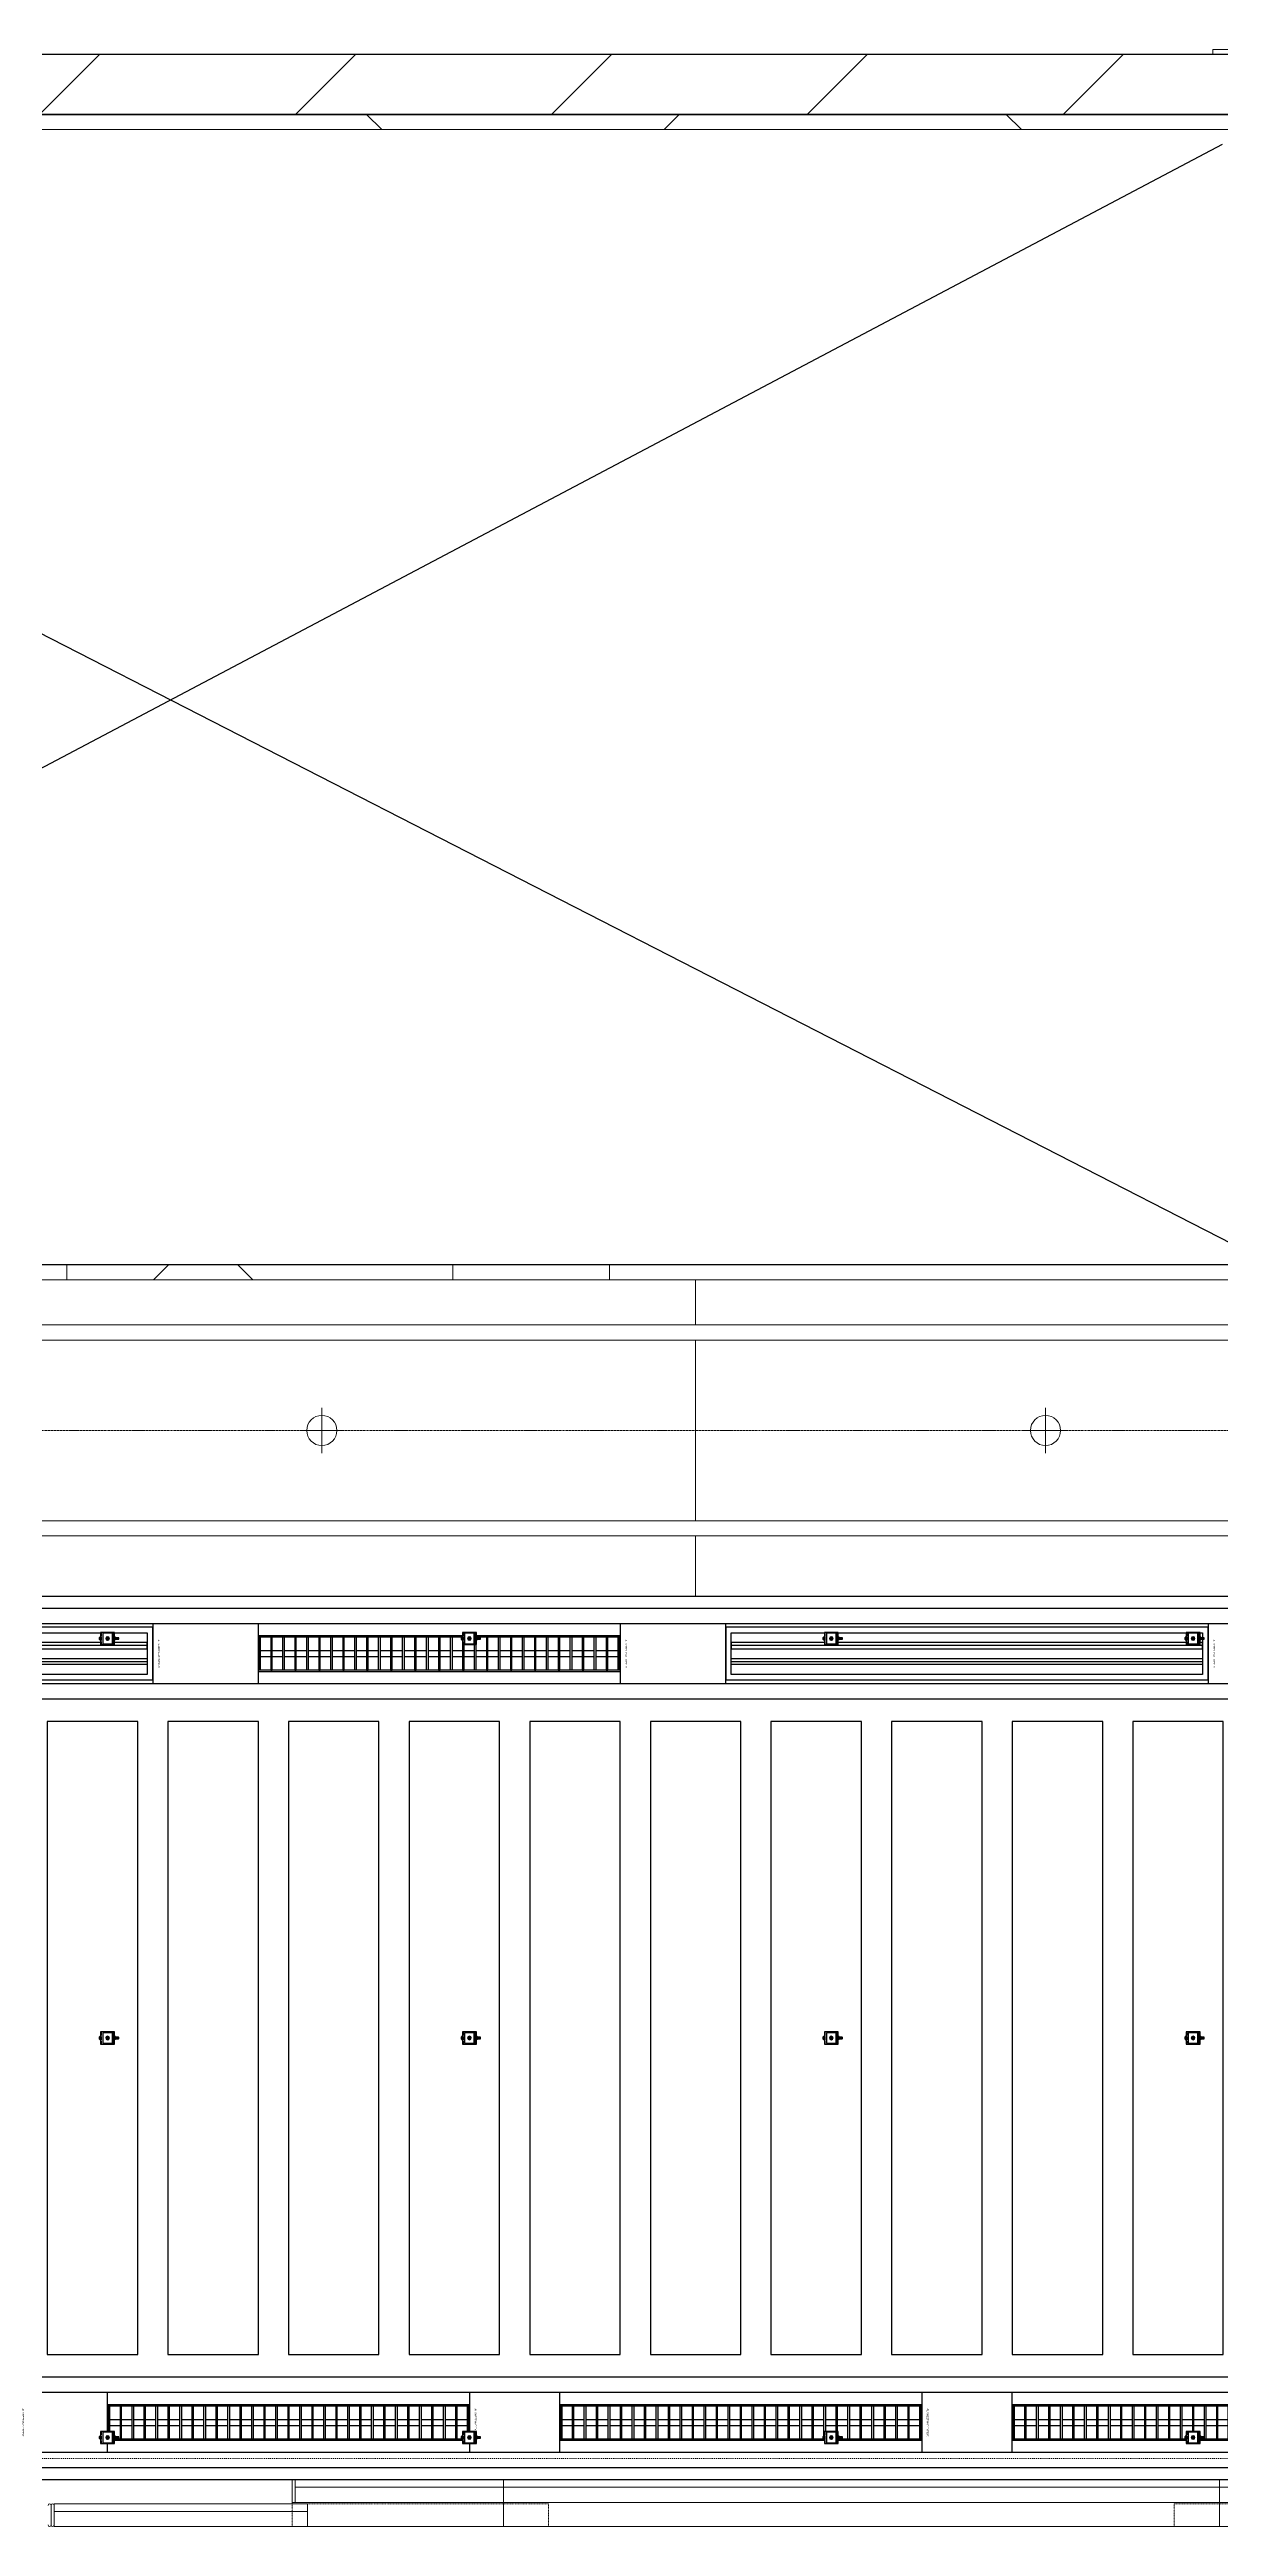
# Model space of a CAD drawing. Header units: millimetres. Extents: x -962357 to -591296, y -195428 to 59420.
# Drawn here: x -798123 to -794239, y -55 to 8160 of the extents above; entities that cross this region are included whole.
import ezdxf
from ezdxf.enums import TextEntityAlignment as Align

# ---------------------------------------------------------------- set-up
doc = ezdxf.new("R2010")
doc.units = ezdxf.units.MM
for name, pattern in [('ACAD_ISO02W100', [15, 12, -3]), ('DASH', [6.35, 3.175, -3.175]), ('DPA_Grid _ Level 100', [10, 5.5, -1.6, 1.3, -1.6]), ('DPA_Hidden 500', [1.4, 0.8, -0.6])]:
    doc.linetypes.add(name, pattern=pattern)
for name, color, linetype in [('000 - CSD_PL_001 - ASCESSORIES', 251, 'Continuous'), ('000 - H A T C H', 8, 'Continuous'), ('000 - WIPEOUT', 250, 'Continuous'), ('001 - ASCESSORIES', 251, 'Continuous'), ('008 - LIGHTING', 1, 'Continuous'), ('A04_TUBE SERIES', 2, 'Continuous'), ('A11_ALU.SOLID SHEET', 2, 'Continuous')]:
    doc.layers.add(name, color=color, linetype=linetype)
for name, color, linetype, lineweight in [('_ _ A-DETL-OPENING', 1, 'Continuous', 25), ('A-CLNG', 2, 'Continuous', 9), ('A-CLNG-PATT', 2, 'Continuous', 9), ('A-DETL', 1, 'Continuous', 25), ('A-DETL-GENF', 2, 'Continuous', 9), ('A-FLOR-E', 2, 'Continuous', 9), ('A-GENM', 1, 'Continuous', 9), ('A-GENM-HDLN', 2, 'DPA_Hidden 500', 9), ('A-GLAZ-CURT', 2, 'Continuous', 9), ('A-WALL', 5, 'Continuous', 9), ('A-WALL-FNSH', 2, 'Continuous', 9), ('A-WALL-PATT', 1, 'Continuous', 9), ('E-LITE-EQPM', 2, 'Continuous', 9), ('I-WALL-E', 2, 'Continuous', 9), ('Q-SPCQ', 2, 'Continuous', 9), ('Q-SPCQ-HDLN', 2, 'DASH', 9), ('S-GRID', 251, 'Continuous', 9), ('S-STRS-MBND', 2, 'Continuous', 9), ('WALL-E', 2, 'Continuous', 9)]:
    doc.layers.add(name, color=color, linetype=linetype, lineweight=lineweight)
doc.layers.get('000 - CSD_PL_001 - ASCESSORIES').off()
pattern_1 = [(45, (2.4, 1), (-1060.6602, 1060.6602), []), (135, (2.4, 1), (-1060.6602, -1060.6602), [])]

# ---------------------------------------------------------------- blocks, each defined once
blk = doc.blocks.new('Ceilings 45 - Ceilings 45-4377564-4180-01 LOWER PLATFORM LEVEL - REFLECTED CEILING PLAN')
at = {"layer": 'A-CLNG'}
for p, q in [((-794217.4, 4128.8), (-800507.4, 4128.8)), ((-800507.3, 4079), (-798067.4, 4079))]:
    blk.add_line(p, q, dxfattribs=at)
blk = doc.blocks.new('System Panel - DPA-AR_Metal Ceiling Rectangular Panel-V41-4180-01 LOWER PLATFORM LEVEL - REFLECTED CEILING PLAN')
at = {"layer": 'A-GLAZ-CURT'}
for p, q in [((-796267.4, 4129), (-798382.4, 4129)), ((-798382.4, 3929), (-798382.4, 4129)), ((-798382.4, 4129), (-796267.4, 4129)), ((-798382.4, 4079), (-798382.4, 3929)), ((-795982.4, 3929), (-795982.4, 4078.8)), ((-795982.4, 4078.8), (-795982.4, 3929)), ((-798382.4, 3929), (-795982.4, 3929)), ((-795982.4, 3929), (-798382.4, 3929))]:
    blk.add_line(p, q, dxfattribs=at)
blk = doc.blocks.new('System Panel - DPA-AR_Metal Ceiling Rectangular Panel-V42-4180-01 LOWER PLATFORM LEVEL - REFLECTED CEILING PLAN')
at = {"layer": 'A-GLAZ-CURT'}
for p, q in [((-793582.4, 4129), (-793967.7, 4129)), ((-793967.7, 4129), (-793582.4, 4129)), ((-793582.4, 3929), (-793582.4, 4129)), ((-793582.4, 4129), (-793582.4, 3929)), ((-795982.4, 4078.8), (-795982.4, 3929)), ((-795982.4, 3929), (-795982.4, 4078.8)), ((-795982.4, 3929), (-793582.4, 3929)), ((-793582.4, 3929), (-795982.4, 3929))]:
    blk.add_line(p, q, dxfattribs=at)
blk = doc.blocks.new('System Panel - DPA-AR_Metal Ceiling Rectangular Panel-13139259-4180-01 LOWER PLATFORM LEVEL - REFLECTED CEILING PLAN')
at = {"layer": 'A-GLAZ-CURT'}
for p, q in [((-741107.4, 4129), (-743507.4, 4129)), ((-743507.4, 4129), (-743507.4, 3929)), ((-743507.4, 3929), (-743507.4, 4129)), ((-743507.4, 4129), (-741107.4, 4129)), ((-741107.4, 3929), (-741107.4, 4129)), ((-741107.4, 4129), (-741107.4, 3929)), ((-743507.4, 3929), (-741107.4, 3929)), ((-741107.4, 3929), (-743507.4, 3929))]:
    blk.add_line(p, q, dxfattribs=at)
blk = doc.blocks.new('System Panel - DPA-AR_Metal Ceiling Rectangular Panel-13139299-4180-01 LOWER PLATFORM LEVEL - REFLECTED CEILING PLAN')
at = {"layer": 'A-GLAZ-CURT'}
for p, q in [((-818782.4, 3879), (-821182.4, 3879)), ((-821182.4, 3879), (-821182.4, 3279)), ((-821182.4, 3279), (-821182.4, 3879)), ((-821182.4, 3879), (-818782.4, 3879)), ((-818782.4, 3279), (-818782.4, 3879)), ((-818782.4, 3879), (-818782.4, 3279)), ((-821182.4, 3279), (-818782.4, 3279)), ((-818782.4, 3279), (-821182.4, 3279))]:
    blk.add_line(p, q, dxfattribs=at)
blk = doc.blocks.new('*U403')
at = {"layer": 'A-CLNG'}
for p, q in [((-51585, 4315), (-54475, 4315)), ((-54475, 4315), (-51585, 4315)), ((-49296.8, 4315), (-51585, 4315)), ((-51585, 4315), (-49285, 4315)), ((-52104.6, 550), (-52204.6, 550)), ((-51585, 550), (-52104.6, 550)), ((-51585, 549.8), (-49285, 549.8)), ((-49285, 549.8), (-51585, 549.8))]:
    blk.add_line(p, q, dxfattribs=at)
blk.add_blockref('Ceilings 45 - Ceilings 45-4377564-4180-01 LOWER PLATFORM LEVEL - REFLECTED CEILING PLAN', (744682.4, -3579), dxfattribs=at)
at = {"layer": 'A-GLAZ-CURT'}
for name, p in [('System Panel - DPA-AR_Metal Ceiling Rectangular Panel-V41-4180-01 LOWER PLATFORM LEVEL - REFLECTED CEILING PLAN', (744682.4, -3579)), ('System Panel - DPA-AR_Metal Ceiling Rectangular Panel-V42-4180-01 LOWER PLATFORM LEVEL - REFLECTED CEILING PLAN', (744682.4, -3579)), ('System Panel - DPA-AR_Metal Ceiling Rectangular Panel-13139299-4180-01 LOWER PLATFORM LEVEL - REFLECTED CEILING PLAN', (767482.4, -3579)), ('System Panel - DPA-AR_Metal Ceiling Rectangular Panel-13139299-4180-01 LOWER PLATFORM LEVEL - REFLECTED CEILING PLAN', (769882.4, -3579)), ('System Panel - DPA-AR_Metal Ceiling Rectangular Panel-13139259-4180-01 LOWER PLATFORM LEVEL - REFLECTED CEILING PLAN', (689807.4, -4479)), ('System Panel - DPA-AR_Metal Ceiling Rectangular Panel-13139259-4180-01 LOWER PLATFORM LEVEL - REFLECTED CEILING PLAN', (692207.4, -4479))]:
    blk.add_blockref(name, p, dxfattribs=at)
blk = doc.blocks.new('*U499')
at = {"layer": 'A11_ALU.SOLID SHEET', "color": 0}
blk.add_lwpolyline([(350, -98.8), (350, 98.8), (0, 98.8), (0, -98.8)], close=True, dxfattribs=at)
at = {"layer": 'Defpoints', "color": 250}
blk.add_point((0, 0), dxfattribs=at)
blk.add_text('AL.SHEET-HAT-TYPE-R', height=6, rotation=270, dxfattribs=at).set_placement((15, 0), align=Align.BOTTOM_CENTER)
blk = doc.blocks.new('*U374')
at = {"layer": '001 - ASCESSORIES', "color": 0, "linetype": 'ByBlock'}
blk.add_lwpolyline([(800, 87.5), (-800, 87.5), (-800, -87.5), (800, -87.5)], close=True, dxfattribs=at)
at = {"layer": '001 - ASCESSORIES', "linetype": 'ByBlock'}
for points in [[(-781.5, 69), (781.5, 69), (781.5, -69), (-781.5, -69)], [(781.5, 36.3), (-781.5, 36.3), (-781.5, 16.3), (781.5, 16.3)], [(-781.5, -16.3), (781.5, -16.3), (781.5, -36.3), (-781.5, -36.3)]]:
    blk.add_lwpolyline(points, close=True, dxfattribs=at)
for points in [[(781.5, 26.3), (-781.5, 26.3)], [(-781.5, -26.3), (781.5, -26.3)]]:
    blk.add_lwpolyline(points, dxfattribs=at)
blk = doc.blocks.new('*U634')
at = {"color": 1}
blk.add_wipeout([(600, -60), (-600, -60), (-600, 60), (600, 60)], dxfattribs=at).dxf.layer = '000 - WIPEOUT'
at = {"layer": '001 - ASCESSORIES', "color": 0}
blk.add_lwpolyline([(600, -60), (-600, -60), (-600, 60), (600, 60)], close=True, dxfattribs=at)
at = {"layer": '001 - ASCESSORIES'}
for points in [[(-593.5, -55), (-598.5, -55), (-598.5, 55), (-593.5, 55)], [(595, -55), (-595, -55), (-595, 55), (595, 55)], [(-558.8, -55), (-553.8, -55), (-553.8, 55), (-558.8, 55)], [(-514, -55), (-519, -55), (-519, 55), (-514, 55)], [(-479.3, -55), (-474.3, -55), (-474.3, 55), (-479.3, 55)], [(-434.6, -55), (-439.6, -55), (-439.6, 55), (-434.6, 55)], [(-399.8, -55), (-394.8, -55), (-394.8, 55), (-399.8, 55)], [(-355.1, -55), (-360.1, -55), (-360.1, 55), (-355.1, 55)], [(-320.4, -55), (-315.4, -55), (-315.4, 55), (-320.4, 55)], [(-275.6, -55), (-280.6, -55), (-280.6, 55), (-275.6, 55)], [(-240.9, -55), (-235.9, -55), (-235.9, 55), (-240.9, 55)], [(-196.2, -55), (-201.2, -55), (-201.2, 55), (-196.2, 55)], [(-161.4, -55), (-156.4, -55), (-156.4, 55), (-161.4, 55)], [(-116.7, -55), (-121.7, -55), (-121.7, 55), (-116.7, 55)], [(-82, -55), (-77, -55), (-77, 55), (-82, 55)], [(-37.2, -55), (-42.2, -55), (-42.2, 55), (-37.2, 55)], [(-2.5, -55), (2.5, -55), (2.5, 55), (-2.5, 55)], [(42.2, -55), (37.2, -55), (37.2, 55), (42.2, 55)], [(77, -55), (82, -55), (82, 55), (77, 55)], [(121.7, -55), (116.7, -55), (116.7, 55), (121.7, 55)], [(156.4, -55), (161.4, -55), (161.4, 55), (156.4, 55)], [(201.2, -55), (196.2, -55), (196.2, 55), (201.2, 55)], [(235.9, -55), (240.9, -55), (240.9, 55), (235.9, 55)], [(280.6, -55), (275.6, -55), (275.6, 55), (280.6, 55)], [(315.4, -55), (320.4, -55), (320.4, 55), (315.4, 55)], [(360.1, -55), (355.1, -55), (355.1, 55), (360.1, 55)], [(394.8, -55), (399.8, -55), (399.8, 55), (394.8, 55)], [(439.6, -55), (434.6, -55), (434.6, 55), (439.6, 55)], [(474.3, -55), (479.3, -55), (479.3, 55), (474.3, 55)], [(519, -55), (514, -55), (514, 55), (519, 55)], [(553.8, -55), (558.8, -55), (558.8, 55), (553.8, 55)], [(598.5, -55), (593.5, -55), (593.5, 55), (598.5, 55)]]:
    blk.add_lwpolyline(points, close=True, dxfattribs=at)
for points in [[(-593.5, 10), (-558.8, 10)], [(-553.8, 10), (-519, 10)], [(-514, 10), (-479.3, 10)], [(-474.3, 10), (-439.6, 10)], [(-434.6, 10), (-399.8, 10)], [(-394.8, 10), (-360.1, 10)], [(-355.1, 10), (-320.4, 10)], [(-315.4, 10), (-280.6, 10)], [(-275.6, 10), (-240.9, 10)], [(-235.9, 10), (-201.2, 10)], [(-196.2, 10), (-161.4, 10)], [(-156.4, 10), (-121.7, 10)], [(-116.7, 10), (-82, 10)], [(-77, 10), (-42.2, 10)], [(-37.2, 10), (-2.5, 10)], [(2.5, 10), (37.2, 10)], [(42.2, 10), (77, 10)], [(82, 10), (116.7, 10)], [(121.7, 10), (156.4, 10)], [(161.4, 10), (196.2, 10)], [(201.2, 10), (235.9, 10)], [(240.9, 10), (275.6, 10)], [(280.6, 10), (315.4, 10)], [(320.4, 10), (355.1, 10)], [(360.1, 10), (394.8, 10)], [(399.8, 10), (434.6, 10)], [(439.6, 10), (474.3, 10)], [(479.3, 10), (514, 10)], [(519, 10), (553.8, 10)], [(558.8, 10), (593.5, 10)], [(-593.5, -10), (-558.8, -10)], [(-553.8, -10), (-519, -10)], [(-514, -10), (-479.3, -10)], [(-474.3, -10), (-439.6, -10)], [(-434.6, -10), (-399.8, -10)], [(-394.8, -10), (-360.1, -10)], [(-355.1, -10), (-320.4, -10)], [(-315.4, -10), (-280.6, -10)], [(-275.6, -10), (-240.9, -10)], [(-235.9, -10), (-201.2, -10)], [(-196.2, -10), (-161.4, -10)], [(-156.4, -10), (-121.7, -10)], [(-116.7, -10), (-82, -10)], [(-77, -10), (-42.2, -10)], [(-37.2, -10), (-2.5, -10)], [(2.5, -10), (37.2, -10)], [(42.2, -10), (77, -10)], [(82, -10), (116.7, -10)], [(121.7, -10), (156.4, -10)], [(161.4, -10), (196.2, -10)], [(201.2, -10), (235.9, -10)], [(240.9, -10), (275.6, -10)], [(280.6, -10), (315.4, -10)], [(320.4, -10), (355.1, -10)], [(360.1, -10), (394.8, -10)], [(399.8, -10), (434.6, -10)], [(439.6, -10), (474.3, -10)], [(479.3, -10), (514, -10)], [(519, -10), (553.8, -10)], [(558.8, -10), (593.5, -10)]]:
    blk.add_lwpolyline(points, dxfattribs=at)
blk = doc.blocks.new('*U627')
blk.add_attdef('EXTR.OVL-LENGTH_', (-25, -59.1), '', height=5)
blk.add_wipeout([(-25, 0), (25, 0), (25, 67400), (-25, 67400)]).dxf.layer = '000 - WIPEOUT'
at = {"layer": 'A04_TUBE SERIES', "color": 0}
blk.add_lwpolyline([(-25, 0), (25, 0), (25, 67400), (-25, 67400)], close=True, dxfattribs=at)
blk = doc.blocks.new('*U628')
blk.add_attdef('EXTR.OVL-LENGTH_', (-25, -59.1), '', height=5)
blk.add_wipeout([(-25, 0), (25, 0), (25, 67400), (-25, 67400)]).dxf.layer = '000 - WIPEOUT'
at = {"layer": 'A04_TUBE SERIES', "color": 0}
blk.add_lwpolyline([(-25, 0), (25, 0), (25, 67400), (-25, 67400)], close=True, dxfattribs=at)
blk = doc.blocks.new('*U500')
at = {"layer": 'A11_ALU.SOLID SHEET', "color": 0}
blk.add_lwpolyline([(300, -98.8), (300, 98.8), (0, 98.8), (0, -98.8)], close=True, dxfattribs=at)
at = {"layer": 'Defpoints', "color": 250}
blk.add_point((0, 0), dxfattribs=at)
blk.add_text('AL.SHEET-HAT-TYPE-R', height=6, rotation=270, dxfattribs=at).set_placement((15, 0), align=Align.BOTTOM_CENTER)
blk = doc.blocks.new('*U632')
blk.add_attdef('EXTR.OVL-LENGTH_', (-25, -59.1), '', height=5)
blk.add_wipeout([(-25, 0), (25, 0), (25, 67400), (-25, 67400)]).dxf.layer = '000 - WIPEOUT'
at = {"layer": 'A04_TUBE SERIES', "color": 0}
blk.add_lwpolyline([(-25, 0), (25, 0), (25, 67400), (-25, 67400)], close=True, dxfattribs=at)
blk = doc.blocks.new('*U633')
blk.add_attdef('EXTR.OVL-LENGTH_', (-25, -59.1), '', height=5)
blk.add_wipeout([(-25, 0), (25, 0), (25, 67400), (-25, 67400)]).dxf.layer = '000 - WIPEOUT'
at = {"layer": 'A04_TUBE SERIES', "color": 0}
blk.add_lwpolyline([(-25, 0), (25, 0), (25, 67400), (-25, 67400)], close=True, dxfattribs=at)
blk = doc.blocks.new('*U614')
at = {"color": 3}
for points in [[(-1050, -20050), (1050, -20050), (1050, -20350), (-1050, -20350)], [(-1050, -20450), (1050, -20450), (1050, -20750), (-1050, -20750)], [(-1050, -20850), (1050, -20850), (1050, -21150), (-1050, -21150)], [(-1050, -21250), (1050, -21250), (1050, -21550), (-1050, -21550)], [(-1050, -21650), (1050, -21650), (1050, -21950), (-1050, -21950)], [(-1050, -22050), (1050, -22050), (1050, -22350), (-1050, -22350)], [(-1050, -22450), (1050, -22450), (1050, -22750), (-1050, -22750)], [(-1050, -22850), (1050, -22850), (1050, -23150), (-1050, -23150)], [(-1050, -23250), (1050, -23250), (1050, -23550), (-1050, -23550)], [(-1050, -23650), (1050, -23650), (1050, -23950), (-1050, -23950)]]:
    blk.add_wipeout(points, dxfattribs=at).dxf.layer = '000 - WIPEOUT'
at = {"layer": 'A11_ALU.SOLID SHEET', "color": 0, "linetype": 'ByBlock'}
for points in [[(-1050, -20350), (1050, -20350), (1050, -20050), (-1050, -20050)], [(-1050, -20750), (1050, -20750), (1050, -20450), (-1050, -20450)], [(-1050, -21150), (1050, -21150), (1050, -20850), (-1050, -20850)], [(-1050, -21550), (1050, -21550), (1050, -21250), (-1050, -21250)], [(-1050, -21950), (1050, -21950), (1050, -21650), (-1050, -21650)], [(-1050, -22350), (1050, -22350), (1050, -22050), (-1050, -22050)], [(-1050, -22750), (1050, -22750), (1050, -22450), (-1050, -22450)], [(-1050, -23150), (1050, -23150), (1050, -22850), (-1050, -22850)], [(-1050, -23550), (1050, -23550), (1050, -23250), (-1050, -23250)], [(-1050, -23950), (1050, -23950), (1050, -23650), (-1050, -23650)]]:
    blk.add_lwpolyline(points, close=True, dxfattribs=at)
blk = doc.blocks.new('*U5836')
blk.add_lwpolyline([(-107450, -550), (27650, -550), (27650, -3480), (-107450, -3480)], close=True)
at = {"layer": '008 - LIGHTING'}
for p in [(-53900, -740), (-53900, -740), (-53900, -740), (-50400, -740), (-50400, -740), (-50400, -740)]:
    blk.add_blockref('*U374', p, dxfattribs=at)
at = {"layer": 'A11_ALU.SOLID SHEET', "color": 1}
for name, p in [('*U499', (-53100, -740)), ('*U499', (-51550, -740)), ('*U499', (-49600, -740)), ('*U500', (-53550, -3290)), ('*U500', (-52050, -3290)), ('*U500', (-50550, -3290))]:
    blk.add_blockref(name, p, dxfattribs=at)
at = {"layer": '008 - LIGHTING'}
for p in [(-52150, -740), (-52650, -3290), (-51150, -3290), (-49650, -3290)]:
    blk.add_blockref('*U634', p, dxfattribs=at)
at = {"layer": 'A11_ALU.SOLID SHEET', "linetype": 'ByBlock', "rotation": 90}
blk.add_blockref('*U614', (-73500, -2015), dxfattribs=at)
at = {"layer": '008 - LIGHTING'}
for p in [(-52150, -740), (-52650, -3290), (-51150, -3290), (-49650, -3290)]:
    blk.add_blockref('*U634', p, dxfattribs=at)
for p in [(-52150, -740), (-52650, -3290), (-51150, -3290), (-49650, -3290)]:
    blk.add_blockref('*U634', p, dxfattribs=at)
at = {"layer": 'A04_TUBE SERIES', "linetype": 'ByBlock', "rotation": 270}
for name, p in [('*U628', (-107350, -615)), ('*U627', (-107350, -865)), ('*U632', (-107350, -3165)), ('*U633', (-107350, -3415))]:
    blk.add_blockref(name, p, dxfattribs=at)
blk = doc.blocks.new('DPA_Speciality_PlatformScreenDoor - Length_135300-12767973-4180-01 LOWER PLATFORM LEVEL - REFLECTED CEILING PLAN')
at = {"layer": 'A-GENM'}
for p, q in [((80587.5, -250), (80777.6, -250)), ((80777.6, -250), (80587.5, -250)), ((80682.5, -250), (80592.5, -250)), ((80592.5, -250), (80682.5, -250)), ((80692.5, -250), (80782.5, -250)), ((80782.5, -250), (80692.5, -250)), ((78365.3, -330), (78489.1, -330)), ((78375.9, -330), (78429, -330)), ((78425.4, -330), (78478.5, -330))]:
    blk.add_line(p, q, dxfattribs=at)
at = {"layer": 'A-GENM-HDLN'}
for p, q in [((76512.5, -175), (77362.5, -175)), ((77362.5, -250), (77362.5, -175)), ((79437.5, -250), (79437.5, -175)), ((80287.5, -175), (79437.5, -175)), ((80287.5, -175), (80287.5, -250)), ((76512.5, -250), (77362.5, -250)), ((80287.5, -250), (79437.5, -250))]:
    blk.add_line(p, q, dxfattribs=at)
at = {"layer": 'Q-SPCQ'}
for p, q in [((76512.5, -175), (77212.5, -175)), ((77212.5, -175), (77212.5, -330)), ((77212.5, -175), (79587.5, -175)), ((77212.5, -330), (77212.5, -175)), ((77212.5, -200), (77212.5, -187.5)), ((77212.5, -187.5), (77212.5, -200)), ((77212.5, -305), (77212.5, -200)), ((77212.5, -200), (77212.5, -305)), ((79587.5, -175), (79587.5, -330)), ((79587.5, -175), (80287.5, -175)), ((79587.5, -330), (79587.5, -175)), ((79587.5, -200), (79587.5, -187.5)), ((79587.5, -187.5), (79587.5, -200)), ((79587.5, -305), (79587.5, -200)), ((79587.5, -200), (79587.5, -305)), ((80237.5, -175), (81077.5, -175)), ((81077.5, -175), (80237.5, -175)), ((80237.5, -175), (80237.5, -225)), ((80237.5, -225), (80237.5, -175)), ((81077.5, -225), (80237.5, -225)), ((80237.5, -225), (81077.5, -225)), ((80237.5, -250), (80237.5, -225)), ((80237.5, -250), (80237.5, -225)), ((81077.5, -225), (80237.5, -225)), ((80237.5, -225), (80237.5, -250)), ((80237.5, -250), (80237.5, -225)), ((80237.5, -225), (81077.5, -225)), ((80237.5, -225), (81077.5, -225)), ((81077.5, -225), (80237.5, -225)), ((81047.5, -175), (80267.5, -175)), ((80267.5, -175), (81047.5, -175)), ((80267.5, -175), (81047.5, -175)), ((81047.5, -175), (80267.5, -175)), ((80267.5, -225), (81047.5, -225)), ((81047.5, -225), (80267.5, -225)), ((81047.5, -225), (80267.5, -225)), ((80267.5, -225), (81047.5, -225)), ((80287.5, -225), (81027.5, -225)), ((81027.5, -225), (80287.5, -225)), ((80287.5, -225), (81027.5, -225)), ((81027.5, -225), (80287.5, -225)), ((81077.5, -225), (81077.5, -175)), ((81077.5, -225), (81077.5, -175)), ((81077.5, -180), (81077.5, -245)), ((81077.5, -245), (81077.5, -180)), ((81077.5, -225), (81077.5, -250)), ((81077.5, -250), (81077.5, -225)), ((81077.5, -250), (81077.5, -225)), ((81077.5, -225), (81077.5, -250)), ((81087.5, -245), (81087.5, -180)), ((81087.5, -180), (81087.5, -245)), ((81087.5, -180), (81087.5, -245)), ((81087.5, -245), (81087.5, -180)), ((77212.5, -255), (76522.5, -255)), ((76522.5, -255), (77212.5, -255)), ((77212.5, -305), (76522.5, -305)), ((77212.5, -305), (76522.5, -305)), ((76522.5, -305), (77212.5, -305)), ((77202.5, -305), (77212.5, -305)), ((79587.5, -255), (77212.5, -255)), ((77212.5, -255), (79587.5, -255)), ((77212.5, -255), (77212.5, -305)), ((77212.5, -255), (77212.5, -305)), ((77212.5, -305), (77212.5, -255)), ((77212.5, -255), (77212.5, -305)), ((77212.5, -317.5), (77212.5, -305)), ((79587.5, -305), (77212.5, -305)), ((77212.5, -305), (77222.5, -305)), ((77212.5, -330), (77212.5, -305)), ((77212.5, -305), (77212.5, -330)), ((79587.5, -305), (77212.5, -305)), ((77212.5, -305), (79587.5, -305)), ((77212.5, -305), (77212.5, -317.5)), ((77212.5, -330), (77212.5, -305)), ((77212.5, -305), (77212.5, -330)), ((77222.5, -305), (79577.5, -305)), ((77222.5, -305), (79577.5, -305)), ((79577.5, -305), (77222.5, -305)), ((79537.5, -255), (77262.5, -255)), ((77262.5, -255), (79537.5, -255)), ((79537.5, -305), (77262.5, -305)), ((77262.5, -305), (79537.5, -305)), ((77272.5, -255), (79527.5, -255)), ((79527.5, -255), (77272.5, -255)), ((79527.5, -305), (77272.5, -305)), ((77272.5, -305), (79527.5, -305)), ((79527.5, -305), (77272.5, -305)), ((77272.5, -305), (79527.5, -305)), ((77272.5, -305), (79527.5, -305)), ((79527.5, -305), (77272.5, -305)), ((79577.5, -305), (79587.5, -305)), ((79587.5, -255), (80277.5, -255)), ((80277.5, -255), (79587.5, -255)), ((79587.5, -255), (79587.5, -305)), ((79587.5, -305), (79587.5, -255)), ((79587.5, -305), (79587.5, -255)), ((79587.5, -255), (79587.5, -305)), ((79587.5, -317.5), (79587.5, -305)), ((79587.5, -305), (79597.5, -305)), ((80277.5, -305), (79587.5, -305)), ((79587.5, -305), (79587.5, -330)), ((79587.5, -330), (79587.5, -305)), ((79587.5, -305), (80277.5, -305)), ((80277.5, -305), (79587.5, -305)), ((79587.5, -305), (79587.5, -317.5)), ((79587.5, -330), (79587.5, -305)), ((79587.5, -305), (79587.5, -330)), ((79597.5, -305), (80277.5, -305)), ((80277.5, -305), (79597.5, -305)), ((79597.5, -305), (80277.5, -305)), ((79637.5, -255), (80227.5, -255)), ((80227.5, -255), (79637.5, -255)), ((79637.5, -305), (80227.5, -305)), ((80227.5, -305), (79637.5, -305)), ((80227.5, -255), (79647.5, -255)), ((79647.5, -255), (80227.5, -255)), ((79647.5, -305), (80227.5, -305)), ((80227.5, -305), (79647.5, -305)), ((79647.5, -305), (80227.5, -305)), ((80227.5, -305), (79647.5, -305)), ((80227.5, -305), (79647.5, -305)), ((79647.5, -305), (80227.5, -305)), ((81077.5, -250), (80237.5, -250)), ((80237.5, -250), (81077.5, -250)), ((80237.5, -250), (81077.5, -250)), ((81077.5, -250), (80237.5, -250)), ((80277.5, -255), (80277.5, -330)), ((80287.5, -255), (80277.5, -255)), ((80277.5, -255), (80287.5, -255)), ((80277.5, -330), (80277.5, -255)), ((80277.5, -305), (80277.5, -255)), ((80277.5, -305), (80277.5, -255)), ((80277.5, -330), (80277.5, -305)), ((80277.5, -330), (80277.5, -305)), ((80277.5, -305), (80277.5, -330)), ((80277.5, -330), (80277.5, -305)), ((80287.5, -250), (81027.5, -250)), ((81027.5, -250), (80287.5, -250)), ((80287.5, -250), (81027.5, -250)), ((81027.5, -250), (80287.5, -250)), ((80287.5, -330), (80287.5, -250)), ((80287.5, -250), (80287.5, -305)), ((80287.5, -330), (80287.5, -255)), ((80287.5, -255), (80287.5, -330)), ((80287.5, -305), (80287.5, -317.5)), ((76512.5, -330), (77212.5, -330)), ((76522.5, -330), (77212.5, -330)), ((77212.5, -330), (77202.5, -330)), ((77212.5, -330), (79587.5, -330)), ((77222.5, -330), (77212.5, -330)), ((77212.5, -330), (79587.5, -330)), ((79577.5, -330), (77222.5, -330)), ((77222.5, -330), (79577.5, -330)), ((79577.5, -330), (77222.5, -330)), ((79527.5, -330), (77272.5, -330)), ((77272.5, -330), (79527.5, -330)), ((79527.5, -330), (77272.5, -330)), ((77272.5, -330), (79527.5, -330)), ((79587.5, -330), (79577.5, -330)), ((79587.5, -330), (80287.5, -330)), ((79587.5, -330), (80277.5, -330)), ((79597.5, -330), (79587.5, -330)), ((80277.5, -330), (79597.5, -330)), ((80277.5, -330), (79597.5, -330)), ((79597.5, -330), (80277.5, -330)), ((79647.5, -330), (80227.5, -330)), ((80227.5, -330), (79647.5, -330)), ((79647.5, -330), (80227.5, -330)), ((80227.5, -330), (79647.5, -330)), ((80277.5, -330), (80287.5, -330)), ((80287.5, -330), (80277.5, -330))]:
    blk.add_line(p, q, dxfattribs=at)
for centre, start, end in [((81082.5, -180), 360, 180), ((81082.5, -180), 0, 180), ((81082.5, -245), 180, 360), ((81082.5, -245), 180, 0), ((81092.5, -180), 0, 180), ((81092.5, -180), 0, 180), ((81092.5, -245), 180, 360), ((81092.5, -245), 180, 360)]:
    blk.add_arc(centre, 5, start, end, dxfattribs=at)
at = {"layer": 'Q-SPCQ-HDLN'}
for p, q in [((135200, -330), (-100, -330)), ((135200, -400), (-100, -400))]:
    blk.add_line(p, q, dxfattribs=at)
blk = doc.blocks.new('LGF_DL_SAA_LowPower_DL1a - LGF_DL_SAA_LowPower_DL1a-8832329-4180-01 LOWER PLATFORM LEVEL - REFLECTED CEILING PLAN')
at = {"layer": 'A-DETL-GENF'}
for p, q in [((72.5, 0), (-72.5, 0)), ((0, 75), (0, -75))]:
    blk.add_line(p, q, dxfattribs=at)
blk.add_circle((0, 0), 50, dxfattribs=at)
blk = doc.blocks.new('C-1-PP19-AR-4180-01-B_20250908-040939_EXDOWNLIGHT')
at = {"layer": 'E-LITE-EQPM', "extrusion": (0, 0, -1), "rotation": 180}
for p in [(52539.5, 0), (50139.5, 0)]:
    blk.add_blockref('LGF_DL_SAA_LowPower_DL1a - LGF_DL_SAA_LowPower_DL1a-8832329-4180-01 LOWER PLATFORM LEVEL - REFLECTED CEILING PLAN', p, dxfattribs=at)
at = {"layer": 'Q-SPCQ', "rotation": 180}
blk.add_blockref('DPA_Speciality_PlatformScreenDoor - Length_135300-12767973-4180-01 LOWER PLATFORM LEVEL - REFLECTED CEILING PLAN', (27650, -3810), dxfattribs=at)
blk = doc.blocks.new('000 - ASSCESSORIES_FAMELINE_GALV.BRACKET_FITTING_L-PROFILE_BK-08_TOP_VIEW')
at = {"linetype": 'Continuous'}
blk.add_wipeout([(-17.5, 19), (-17.5, -16), (17.5, -16), (17.5, 19)], dxfattribs=at).dxf.layer = '000 - WIPEOUT'
at = {"layer": '001 - ASCESSORIES', "linetype": 'ByBlock'}
blk.add_lwpolyline([(-17.5, 19), (17.5, 19), (17.5, 16), (-17.5, 16)], close=True, dxfattribs=at)
at = {"layer": '001 - ASCESSORIES', "color": 0, "linetype": 'Continuous'}
blk.add_lwpolyline([(-17.5, 19), (-17.5, -16), (17.5, -16), (17.5, 19)], close=True, dxfattribs=at)
at = {"layer": '001 - ASCESSORIES'}
blk.add_circle((0, 0), 3.5, dxfattribs=at)
blk = doc.blocks.new('*U492')
at = {"layer": '001 - ASCESSORIES', "color": 0}
blk.add_blockref('000 - ASSCESSORIES_FAMELINE_GALV.BRACKET_FITTING_L-PROFILE_BK-08_TOP_VIEW', (0, 0), dxfattribs=at)
blk = doc.blocks.new('000 - DYNAMIC_VIEW_ASSCESSORIES_GALV.STUD_FULL_THREAD_1-4_TOP_VIEW')
at = {"layer": '000 - H A T C H'}
h = blk.add_hatch(color=250, dxfattribs=at)
h.dxf.hatch_style = 1
edge = h.paths.add_edge_path()
edge.add_arc((0, 0), 3.18, 0, 360)
at = {"layer": '001 - ASCESSORIES', "color": 0}
blk.add_circle((0, 0), 3.18, dxfattribs=at)
blk = doc.blocks.new('*U485')
at = {"layer": '001 - ASCESSORIES', "color": 0}
blk.add_blockref('000 - DYNAMIC_VIEW_ASSCESSORIES_GALV.STUD_FULL_THREAD_1-4_TOP_VIEW', (0, 0), dxfattribs=at)
blk = doc.blocks.new('000 - ASSCESSORIES_FAMELINE_GALV.BRACKET_FITTING_U-PROFILE_BK-07_TOP_VIEW')
at = {"linetype": 'Continuous'}
blk.add_wipeout([(20, -23), (20, 23), (-20, 23), (-20, -23)], dxfattribs=at).dxf.layer = '000 - WIPEOUT'
at = {"layer": '001 - ASCESSORIES', "linetype": 'ACAD_ISO02W100'}
for p, q in [((20, 21), (-20, 21)), ((20, -21), (-20, -21))]:
    blk.add_line(p, q, dxfattribs=at)
at = {"layer": '001 - ASCESSORIES', "color": 0, "linetype": 'Continuous'}
blk.add_lwpolyline([(20, -23), (20, 23), (-20, 23), (-20, -23)], close=True, dxfattribs=at)
at = {"layer": '001 - ASCESSORIES', "linetype": 'Continuous'}
blk.add_circle((0, 0), 3.5, dxfattribs=at)
blk = doc.blocks.new('*U489')
at = {"layer": '001 - ASCESSORIES', "color": 0, "linetype": 'ByBlock'}
blk.add_blockref('000 - ASSCESSORIES_FAMELINE_GALV.BRACKET_FITTING_U-PROFILE_BK-07_TOP_VIEW', (0, 0), dxfattribs=at)
blk = doc.blocks.new('*U281')
at = {"layer": '001 - ASCESSORIES', "color": 0}
blk.add_lwpolyline([(4.6, 0), (2.3, 4), (-2.3, 4), (-4.6, 0), (-2.3, -4), (2.3, -4)], close=True, dxfattribs=at)
at = {"layer": '001 - ASCESSORIES', "color": 8}
blk.add_circle((0, 0), 3.85, dxfattribs=at)
at = {"layer": '001 - ASCESSORIES', "color": 0}
blk.add_circle((0, 0), 2.6, dxfattribs=at)
blk = doc.blocks.new('*U639')
at = {"layer": '000 - CSD_PL_001 - ASCESSORIES', "color": 0, "rotation": 270}
blk.add_blockref('*U281', (0, 0), dxfattribs=at)
blk = doc.blocks.new('*U308')
at = {"layer": '001 - ASCESSORIES'}
blk.add_lwpolyline([(-0.3, -4.5), (-0.3, -2.5, -19.949874), (0.3, -2.5), (0.3, -4.5)], format="xyb", dxfattribs=at)
blk.add_arc((0, 0), 4.5, 273.18474, 266.81526, dxfattribs=at)
blk = doc.blocks.new('000 - ASSCESSORIES_SPRING_WASHER_M5_TOP_VIEW')
at = {"color": 6}
blk.add_blockref('*U308', (0, 0), dxfattribs=at)
blk = doc.blocks.new('*U641')
at = {"color": 6}
blk.add_blockref('000 - ASSCESSORIES_SPRING_WASHER_M5_TOP_VIEW', (0, 0), dxfattribs=at)
blk = doc.blocks.new('*U307')
at = {"layer": '001 - ASCESSORIES'}
blk.add_lwpolyline([(-0.3, -6), (-0.3, -2.5, -19.949874), (0.2, -2.5), (0.2, -6)], format="xyb", dxfattribs=at)
blk.add_arc((0, 0), 6, 273.18474, 266.81526, dxfattribs=at)
blk = doc.blocks.new('000 - ASSCESSORIES_WASHER_M5_TOP_VIEW')
at = {"color": 6}
blk.add_blockref('*U307', (0, 0), dxfattribs=at)
blk = doc.blocks.new('*U640')
at = {"color": 6}
blk.add_blockref('000 - ASSCESSORIES_WASHER_M5_TOP_VIEW', (0, 0), dxfattribs=at)
blk = doc.blocks.new('*U282')
at = {"color": 1}
for p, q in [((-3.5, 3.5), (3.5, 3.5)), ((-3.5, 0), (3.5, 0))]:
    blk.add_line(p, q, dxfattribs=at)
at = {"color": 0}
for points in [[(-2.3, 3.2, 0.249855), (-4.6, 3.2), (-4.6, 0.3, 0.249855), (-2.3, 0.3)], [(2.3, 3.2, 0.062432), (0, 3.5, 0.062432), (-2.3, 3.2), (-2.3, 0.3, 0.061701), (0, 0, 0.061701), (2.3, 0.3)], [(4.6, 3.2, 0.249855), (2.3, 3.2), (2.3, 0.3, 0.249855), (4.6, 0.3)]]:
    blk.add_lwpolyline(points, format="xyb", close=True, dxfattribs=at)
blk = doc.blocks.new('*U296')
at = {"layer": '000 - H A T C H'}
h = blk.add_hatch(dxfattribs=at)
h.set_pattern_fill('ANSI35', color=8, scale=4, angle=65)
h.set_pattern_definition([(110, (-0.5, 0), (-0.939693, -0.34202), []), (110, (-0.2012, 0.6409), (-0.939693, -0.34202), [1.25, -0.25, 0, -0.25])])
h.paths.add_polyline_path([(0, -2.5), (59.5, -2.5), (59.5, 2.5), (0, 2.5)])
at = {"color": 8}
blk.add_line((59.5, -2.5), (59.5, 2.5), dxfattribs=at)
at = {"color": 1}
blk.add_lwpolyline([(59.5, 2.5), (0, 2.5), (0, -2.5), (59.5, -2.5), (60, -2), (60, 2)], close=True, dxfattribs=at)
blk = doc.blocks.new('*U448')
at = {"layer": '000 - H A T C H'}
h = blk.add_hatch(color=250, dxfattribs=at)
h.dxf.hatch_style = 1
edge = h.paths.add_edge_path()
edge.add_line((-0.3, -4.6), (-3.2, -4.6))
edge.add_arc((-1, -3.5), 2.45, 180, 208.05689, ccw=False)
edge.add_line((-3.5, -3.5), (-3.5, 0))
edge.add_arc((5.9, 0), 9.36, 179.97608, 180.02392, ccw=False)
edge.add_line((-3.5, 0), (-3.5, 0))
edge.add_arc((5.9, 0), 9.36, 179.97608, 180.02392, ccw=False)
edge.add_line((-3.5, 0), (-3.5, 3.5))
edge.add_arc((-1, 3.5), 2.45, 151.94311, 180, ccw=False)
edge.add_line((-3.2, 4.6), (-0.3, 4.6))
edge.add_arc((-2.5, 3.5), 2.45, 360, 388.05689, ccw=False)
edge.add_line((0, 3.5), (0, -3.5))
edge.add_arc((-2.5, -3.5), 2.45, 331.94311, 360, ccw=False)
blk.add_blockref('*U296', (0, 0))
at = {"layer": '001 - ASCESSORIES', "rotation": 90}
blk.add_blockref('*U282', (0, 0), dxfattribs=at)
blk = doc.blocks.new('*U306')
blk.add_wipeout([(-6, 0.65), (6, 0.65), (6, -0.65), (-6, -0.65)]).dxf.layer = '000 - WIPEOUT'
at = {"layer": '001 - ASCESSORIES'}
blk.add_lwpolyline([(-6, 0.65), (6, 0.65), (6, -0.65), (-6, -0.65)], close=True, dxfattribs=at)
blk.add_wipeout([(0.1, -0.65), (6, -0.65), (6, 0.65), (0.1, 0.65)]).dxf.layer = '000 - WIPEOUT'
blk.add_wipeout([(-0.1, -0.65), (-6, -0.65), (-6, 0.65), (-0.1, 0.65)]).dxf.layer = '000 - WIPEOUT'
for points in [[(-0.1, -0.65), (-6, -0.65), (-6, 0.65), (-0.1, 0.65)], [(0.1, -0.65), (6, -0.65), (6, 0.65), (0.1, 0.65)]]:
    blk.add_lwpolyline(points, close=True, dxfattribs=at)
blk = doc.blocks.new('000 - ASSCESSORIES_WASHER_M5_FRONT-SIDE-BACK_VIEW')
at = {"color": 6}
blk.add_blockref('*U306', (0, 0), dxfattribs=at)
blk = doc.blocks.new('*U637')
at = {"color": 6}
blk.add_blockref('000 - ASSCESSORIES_WASHER_M5_FRONT-SIDE-BACK_VIEW', (0, 0), dxfattribs=at)
blk = doc.blocks.new('*U309')
blk.add_wipeout([(-4.5, 0.65), (4.5, 0.65), (4.5, -0.65), (-4.5, -0.65)]).dxf.layer = '000 - WIPEOUT'
at = {"layer": '001 - ASCESSORIES'}
blk.add_lwpolyline([(-4.5, 0.65), (4.5, 0.65), (4.5, -0.65), (-4.5, -0.65)], close=True, dxfattribs=at)
blk.add_wipeout([(0.1, -0.95), (4.5, -0.65), (4.5, 0.65), (0.1, 0.35)]).dxf.layer = '000 - WIPEOUT'
blk.add_wipeout([(-0.1, -0.35), (-4.5, -0.65), (-4.5, 0.65), (-0.1, 0.95)]).dxf.layer = '000 - WIPEOUT'
for points in [[(-0.1, -0.35), (-4.5, -0.65), (-4.5, 0.65), (-0.1, 0.95)], [(0.1, -0.95), (4.5, -0.65), (4.5, 0.65), (0.1, 0.35)]]:
    blk.add_lwpolyline(points, close=True, dxfattribs=at)
blk = doc.blocks.new('000 - ASSCESSORIES_SPRING_WASHER_M5_FRONT-SIDE-BACK_VIEW')
at = {"color": 6}
blk.add_blockref('*U309', (0, 0), dxfattribs=at)
blk = doc.blocks.new('*U638')
at = {"color": 6}
blk.add_blockref('000 - ASSCESSORIES_SPRING_WASHER_M5_FRONT-SIDE-BACK_VIEW', (0, 0), dxfattribs=at)
blk = doc.blocks.new('*U486')
at = {"layer": '001 - ASCESSORIES'}
blk.add_blockref('*U448', (-23, 0), dxfattribs=at)
at = {"layer": '001 - ASCESSORIES', "color": 6, "rotation": 180}
for name in ['*U640', '*U641']:
    blk.add_blockref(name, (0, 0), dxfattribs=at)
at = {"layer": '001 - ASCESSORIES', "color": 2, "rotation": 270}
blk.add_blockref('*U639', (0, 0), dxfattribs=at)
blk.add_blockref('*U639', (0, 0), dxfattribs=at)
at = {"layer": '001 - ASCESSORIES', "color": 0, "rotation": 90}
blk.add_blockref('*U489', (0, 0), dxfattribs=at)
at = {"layer": '001 - ASCESSORIES', "color": 0, "rotation": 270}
blk.add_blockref('*U492', (0, 0), dxfattribs=at)
at = {"layer": '001 - ASCESSORIES', "color": 6}
for name in ['*U640', '*U641']:
    blk.add_blockref(name, (0, 0), dxfattribs=at)
at = {"layer": '001 - ASCESSORIES', "color": 2, "rotation": 90}
blk.add_blockref('*U639', (0, 0), dxfattribs=at)
blk.add_blockref('*U639', (0, 0), dxfattribs=at)
at = {"layer": '001 - ASCESSORIES', "color": 1}
blk.add_blockref('*U485', (0, 0), dxfattribs=at)
at = {"layer": '001 - ASCESSORIES', "rotation": 90}
blk.add_blockref('*U637', (23.65, 0), dxfattribs=at)
blk.add_blockref('*U638', (25.25, 0), dxfattribs=at)
blk = doc.blocks.new('C-1-PP19-AR-4180-01-B_20250903-141828_ERROR_HANGING')
at = {"layer": '000 - CSD_PL_001 - ASCESSORIES', "linetype": 'ByBlock'}
for p in [(-53250, -690), (-52050, -690), (-50850, -690), (-49650, -690), (-53250, -2015), (-52050, -2015), (-50850, -2015), (-49650, -2015), (-53250, -3340), (-52050, -3340), (-50850, -3340), (-49650, -3340)]:
    blk.add_blockref('*U486', p, dxfattribs=at)

msp = doc.modelspace()

# ---------------------------------------------------------------- hatches: boundary and pattern name
at = {"layer": 'A-CLNG-PATT', "lineweight": 25}
h = msp.add_hatch(dxfattribs=at)
h.set_pattern_fill('FP_11', color=256, style=0, pattern_type=2)
h.set_pattern_definition([(180, (-1534655.7, 786584), (-5e-13, -4414), [3600, 0]), (0, (-1538255.7, 785984), (0, -4414), [3600, 0]), (90, (-1534655.7, 785084), (3600, -2e-13), [4414, 0]), (90, (-1538255.7, 785084), (3600, -2e-13), [4414, 0]), (180, (-1534655.7, 787216), (-5e-13, -4414), [3600, 0]), (0, (-1538255.7, 786734), (0, -4414), [3600, 0]), (180, (-1534655.7, 787366), (-5e-13, -4414), [3600, 0]), (0, (-1538255.7, 785234), (0, -4414), [3600, 0]), (0, (-1538255.7, 785834), (0, -4414), [3600, 0]), (180, (-1534655.7, 787848), (-5e-13, -4414), [3600, 0]), (180, (-1534655.7, 787998), (-5e-13, -4414), [3600, 0]), (180, (-1534655.7, 789348), (-5e-13, -4414), [3600, 0]), (0, (-1538255.7, 788748), (0, -4414), [3600, 0]), (0, (-1538255.7, 788598), (0, -4414), [3600, 0])])
h.paths.add_polyline_path([(-795405.8, 4129.8), (-793965, 4130), (-793965, 7895), (-794065, 7895), (-794065, 4130), (-796265, 4129.8)])
at = {"layer": 'A-WALL-PATT'}
h = msp.add_hatch(dxfattribs=at)
h.set_pattern_fill('FP_2', color=256, style=0, pattern_type=2)
h.set_pattern_definition([(45, (2.4, 1), (-424.26407, 424.26407), [])])
h.paths.add_polyline_path([(-786080, 7945), (-786080, 8145), (-801315, 8145), (-801315, 7945), (-786130, 7945)])
h = msp.add_hatch(dxfattribs=at)
h.set_pattern_fill('FP_3', color=256, style=0, pattern_type=2)
h.set_pattern_definition(pattern_1)
h.paths.add_polyline_path([(-786689.2, 7895), (-786130, 7895), (-786130, 7945), (-801315, 7945), (-801315, 7895), (-789594.7, 7895)])
h = msp.add_hatch(dxfattribs=at)
h.set_pattern_fill('FP_3', color=256, style=0, pattern_type=2)
h.set_pattern_definition(pattern_1)
h.paths.add_polyline_path([(-796784.6, 4079.8), (-796784.6, 4129.8), (-798065, 4129.8), (-798065, 4079.8)])

# ---------------------------------------------------------------- linework, layer by layer
at = {"layer": '_ _ A-DETL-OPENING'}
for p, q in [((-801315.1, 7844.8), (-794065, 4130)), ((-794234.1, 7844.8), (-801265, 4129.8))]:
    msp.add_line(p, q, dxfattribs=at)
at = {"layer": 'A-DETL', "lineweight": 9}
for p, q in [((-794065, 7895), (-801265, 7895)), ((-801265, 4130), (-794065, 4130))]:
    msp.add_line(p, q, dxfattribs=at)
at = {"layer": 'A-FLOR-E'}
msp.add_line((-801315, 7945), (-794265, 7945), dxfattribs=at)
at = {"layer": 'A-WALL', "color": 7, "lineweight": 25}
for p, q in [((-801315, 8145), (-786080, 8145)), ((-801265, 7945), (-786130, 7945)), ((-786130, 7945), (-801265, 7945))]:
    msp.add_line(p, q, dxfattribs=at)
at = {"layer": 'A-WALL-FNSH', "color": 250}
for p, q in [((-786130, 7895), (-801315, 7895)), ((-798065, 4079.8), (-798065, 4129.8)), ((-798065, 4129.8), (-796784.6, 4129.8)), ((-796784.6, 4129.8), (-796784.6, 4079.8)), ((-796784.6, 4079.8), (-798065, 4079.8))]:
    msp.add_line(p, q, dxfattribs=at)
at = {"layer": 'I-WALL-E'}
for p, q in [((-794265, 8160), (-794265, 8145)), ((-794265, 8145), (-794265, 8160)), ((-794265, 8160), (-794215, 8160)), ((-794215, 8160), (-794265, 8160)), ((-796729, 7945), (-799679, 7945)), ((-799679, 7895), (-796729, 7895)), ((-795380, 7945), (-796729, 7945)), ((-796729, 7895), (-795380, 7895)), ((-794265, 7945), (-795380, 7945)), ((-795380, 7895), (-794265, 7895))]:
    msp.add_line(p, q, dxfattribs=at)
at = {"layer": 'S-GRID', "linetype": 'DPA_Grid _ Level 100'}
msp.add_line((-602984.2, 3580), (-957857, 3580), dxfattribs=at)
at = {"layer": 'S-STRS-MBND'}
for p, q in [((-796565, 7895), (-799265, 7895)), ((-796565, 7895), (-799265, 7895)), ((-794265, 7895), (-796565, 7895)), ((-798965, 4130), (-796265, 4130))]:
    msp.add_line(p, q, dxfattribs=at)
at = {"layer": 'WALL-E'}
for p, q in [((-794265, 7945), (-801315, 7945)), ((-801315, 7945), (-794265, 7945)), ((-801315, 7945), (-796592.1, 7945)), ((-796592.1, 7895), (-801265, 7895)), ((-796394.1, 7945), (-799394.1, 7945)), ((-799394.1, 7895), (-796394.1, 7895)), ((-796592.1, 7945), (-794265, 7945)), ((-794265, 7895), (-796592.1, 7895)), ((-794265, 7945), (-796394.1, 7945)), ((-796394.1, 7895), (-794265, 7895)), ((-797747.8, 4129.8), (-797762, 4129.8)), ((-797447.8, 4129.8), (-797462, 4129.8)), ((-797147.8, 4129.8), (-797162, 4129.8)), ((-796847.8, 4129.8), (-796862, 4129.8)), ((-796265, 4129.8), (-796784.6, 4129.8)), ((-796265, 4129.8), (-796265, 4079.8)), ((-794015, 4129.8), (-796265, 4129.8)), ((-797762, 4079.8), (-797747.8, 4079.8)), ((-797462, 4079.8), (-797447.8, 4079.8)), ((-797162, 4079.8), (-797147.8, 4079.8)), ((-796862, 4079.8), (-796847.8, 4079.8)), ((-796784.6, 4079.8), (-796265, 4079.8)), ((-796265, 4079.8), (-794015, 4079.8))]:
    msp.add_line(p, q, dxfattribs=at)

# ---------------------------------------------------------------- block references
msp.add_blockref('*U403', (-744680, 3580))

# ---------------------------------------------------------------- next in the draw order: block references
msp.add_blockref('*U5836', (-744680, 3580))

# ---------------------------------------------------------------- next in the draw order: block references
msp.add_blockref('C-1-PP19-AR-4180-01-B_20250908-040939_EXDOWNLIGHT', (-744680, 3580))

# ---------------------------------------------------------------- next in the draw order: block references
msp.add_blockref('C-1-PP19-AR-4180-01-B_20250903-141828_ERROR_HANGING', (-744680, 3580))

doc.saveas('drawing.dxf')
